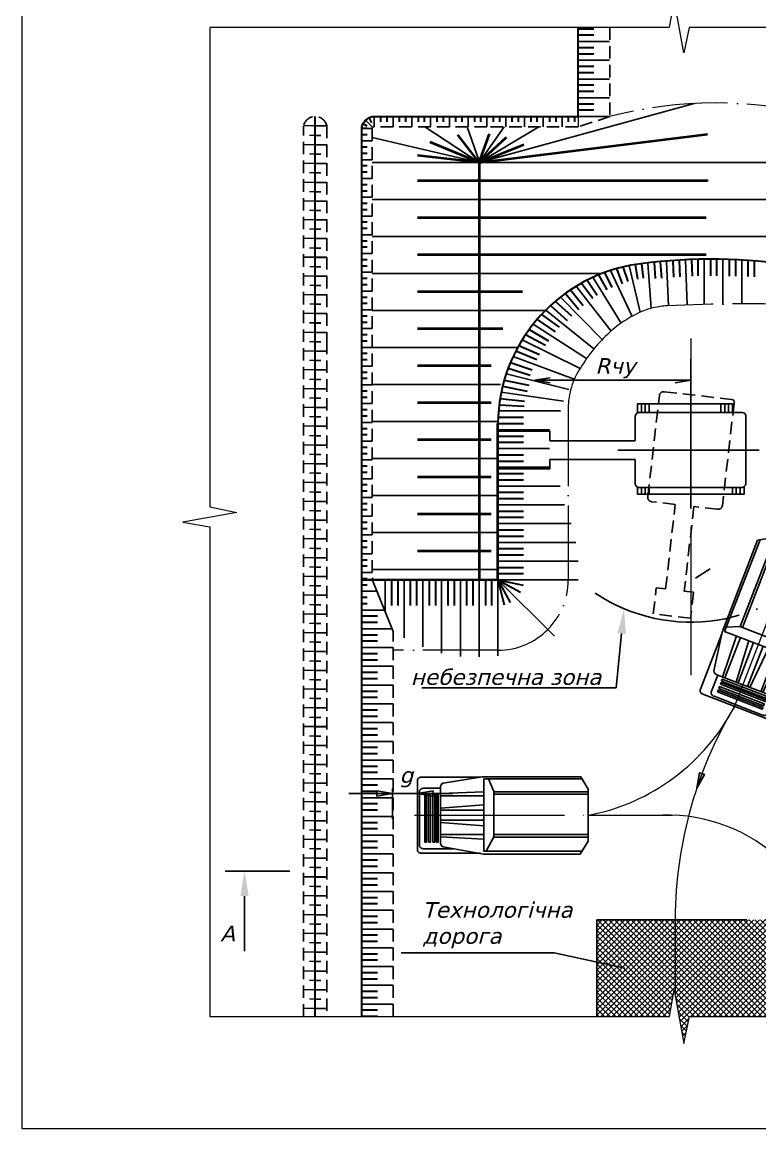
# Model space of a CAD drawing. Header units: millimetres. Extents: x -1138 to 1768, y 100 to 1081.
# Drawn here: x -1138.1 to -1020.2, y 100.3 to 277.3 of the extents above; entities that cross this region are included whole.
import ezdxf
from ezdxf import colors
from ezdxf.entities.mleader import LeaderData, LeaderLine
from ezdxf.math import Vec2, Vec3

# ---------------------------------------------------------------- set-up
doc = ezdxf.new("R2010")
doc.units = ezdxf.units.MM
doc.linetypes.add('ACAD_ISO04W100', pattern=[30, 24, -3, 0, -3])
doc.linetypes.add('JIS_02_2.0', pattern=[3, 2, -1])
for name, color, linetype in [('НАДЗЕМКА', 7, 'Continuous'), ('ТРАНСПОРТ', 7, 'Continuous'), ('Уступ', 7, 'Continuous')]:
    doc.layers.add(name, color=color, linetype=linetype)
doc.styles.get("Standard").update_dxf_attribs({"font": 'calibri.ttf'})
doc.styles.add('стиль1', font='verdanai.ttf', dxfattribs={"height": 2.5})

# ---------------------------------------------------------------- blocks, each defined once
blk = doc.blocks.new('A$C41F85E34')
at = {"layer": 'Уступ'}
h = blk.add_hatch(color=256, dxfattribs=at)
h.dxf.hatch_style = 1
h.paths.add_polyline_path([(-1.72, 1.81), (-2.02, 1.53), (0, 0)])
h.paths.add_polyline_path([(-1.42, 2.1), (-1.72, 1.81), (0, 0)])
blk.add_lwpolyline([(0, 0), (-2.02, 1.53), (-1.42, 2.1), (0, 0)], dxfattribs=at)
blk = doc.blocks.new('A$C26E32937')
at = {"layer": 'ТРАНСПОРТ', "color": 7, "linetype": 'JIS_02_2.0'}
blk.add_line((-17.79, -4.5), (-17.79, 1.5), dxfattribs=at)
at = {"layer": 'ТРАНСПОРТ', "color": 7, "linetype": 'JIS_02_2.0', "lineweight": 25}
for points in [[(0, 0), (0, 3.8, -0.414214), (0.69, 4.5), (17.01, 4.5, -0.414214), (17.7, 3.8), (17.7, -7)], [(17.16, -7.5), (0.69, -7.5, -0.414214), (0, -6.81), (0, -3)]]:
    blk.add_lwpolyline(points, format="xyb", dxfattribs=at)
for points in [[(-17.79, 1.5), (-17.79, 1.5), (-13.6, 1.5), (-13.6, 0), (0, 0)], [(0, -3), (-13.6, -3), (-13.6, -4.5), (-17.79, -4.5)], [(17.16, -7.5), (17.36, -7.48), (17.53, -7.44), (17.63, -7.35), (17.68, -7.21), (17.7, -7)]]:
    blk.add_lwpolyline(points, dxfattribs=at)
blk = doc.blocks.new('A$C3F031176')
for p, q in [((-27.28, 5.4), (-27.28, -4.71)), ((-26.66, 6.06), (-17.19, 6.06)), ((-23.17, 5.09), (-16.92, 6.11)), ((-16.92, 6.11), (-1.15, 6.11)), ((-16.66, -5.79), (-16.66, 5.78)), ((-16.66, 5.78), (-0.96, 5.78)), ((-15.95, 5.78), (-15.06, 3.77)), ((-1.15, 6.11), (0, 4.16)), ((-27.28, -5.43), (-27.28, 4.68)), ((-26.96, 3.62), (-26.96, -4.69)), ((-26.34, 4.29), (-23.59, 4.29)), ((-23.59, 4.43), (-23.58, -4.41)), ((-23.59, 3.45), (-16.66, 3.73)), ((-15.06, 3.77), (-15.06, -3.46)), ((-15.06, 3.71), (0, 3.71)), ((0, 4.16), (0, -4.16)), ((-23.59, 3.07), (-16.66, 3.07)), ((-15.06, 3.32), (0, 3.32)), ((-23.58, 1.13), (-16.66, 1.65)), ((-23.58, 0.81), (-16.66, 0.81)), ((-23.58, -0.82), (-16.66, -0.82)), ((-23.58, -1.19), (-16.66, -1.73)), ((-23.58, -3.09), (-16.66, -3.09)), ((-23.58, -3.46), (-16.66, -3.83)), ((-15.06, -3.46), (-16.28, -5.79)), ((-15.06, -3.12), (0, -3.12)), ((-15.06, -3.52), (0, -3.52)), ((-16.75, -6.27), (-23.17, -5.07)), ((0, -4.16), (-1.27, -6.27)), ((-26.66, -6.1), (-17.19, -6.1)), ((-26.34, -5.37), (-21.56, -5.37)), ((-1.27, -6.27), (-16.75, -6.27)), ((-0.97, -5.79), (-16.66, -5.79))]:
    blk.add_line(p, q)
at = {"linetype": 'ACAD_ISO04W100', "lineweight": 0}
blk.add_line((-27.77, -0.02), (0, -0.02), dxfattribs=at)
for points in [[(-26.12, 3.37), (-25.81, 3.37), (-25.81, -4.31), (-26.12, -4.31)], [(-25.51, 3.37), (-25.2, 3.37), (-25.2, -4.31), (-25.51, -4.31)], [(-24.8, 3.37), (-24.5, 3.37), (-24.5, -4.31), (-24.8, -4.31)], [(-24.26, 3.37), (-23.95, 3.37), (-23.95, -4.31), (-24.26, -4.31)]]:
    blk.add_lwpolyline(points, close=True)
for centre, radius, start, end in [((-26.71, 5.48), 0.583, 85.666, 188.0931), ((-26.38, 3.7), 0.583, 85.666, 188.0931), ((-22.96, 4.5), 0.63, 109.9652, 186.476), ((-26.36, -4.77), 0.604, 172.8512, 272.3738), ((-22.96, -4.48), 0.63, 173.524, 250.0348), ((-26.71, -5.51), 0.583, 171.9069, 274.334)]:
    blk.add_arc(centre, radius, start, end)

msp = doc.modelspace()

# ---------------------------------------------------------------- hatches: boundary and pattern name
at = {"lineweight": 5}
h = msp.add_hatch(dxfattribs=at)
h.set_pattern_fill('ANSI37', color=253, scale=0.2)
h.paths.add_polyline_path([(-1010.414, 133.733), (-1033.716, 133.733, 0.0038075), (-1033.709, 132.721), (-1033.709, 124.675), (-1033.709, 121.499), (-1032.329, 113.963), (-1031.451, 118.257), (-1008.617, 118.257), (-1008.617, 120.531), (-1009.058, 120.535), (-1008.617, 123.031), (-1008.617, 124.675, 0.0884)])
h.paths.add_polyline_path([(-1033.709, 132.721, -0.0038075), (-1033.716, 133.733), (-1046.255, 133.733), (-1046.255, 118.257), (-1034.614, 118.257), (-1033.902, 122.551), (-1033.709, 121.499), (-1033.709, 124.675)])
h.paths.add_polyline_path([(-996.07, 133.733), (-1010.414, 133.733, -0.0884), (-1008.617, 124.675), (-1008.617, 123.031), (-1008.224, 120.527), (-1008.617, 120.531), (-1008.617, 118.257), (-996.07, 118.257)])
at = {"layer": 'Уступ'}
h = msp.add_hatch(dxfattribs=at)
h.set_pattern_fill('ANGLE', color=256)
h.set_pattern_definition([(0, (-284.114, 46.3404), (0, 6.985), [5.08, -1.905]), (90, (-284.114, 46.3404), (-6.985, 4e-16), [5.08, -1.905])])
h.paths.add_polyline_path([(-1053.687, 220.007), (-1056.187, 220.007), (-1053.687, 219.59)])
h.paths.add_polyline_path([(-1053.687, 220.423), (-1056.187, 220.007), (-1053.687, 220.007)])
h = msp.add_hatch(dxfattribs=at)
h.set_pattern_fill('ANGLE', color=256)
h.set_pattern_definition([(0, (-277.755, 46.3404), (0, 6.985), [5.08, -1.905]), (90, (-277.755, 46.3404), (-6.985, 4e-16), [5.08, -1.905])])
h.paths.add_polyline_path([(-1033.706, 220.423), (-1033.706, 220.007), (-1031.206, 220.007)])
h.paths.add_polyline_path([(-1031.206, 220.007), (-1033.706, 220.007), (-1033.706, 219.59)])
h = msp.add_hatch(dxfattribs=at)
h.set_pattern_fill('ANGLE', color=256)
h.set_pattern_definition([(0, (-285.8605, 12.695), (0, 6.985), [5.08, -1.905]), (90, (-285.8605, 12.695), (-6.985, 4e-16), [5.08, -1.905])])
h.paths.add_polyline_path([(-1081.394, 154.354), (-1078.895, 153.937), (-1081.394, 153.937)])
h.paths.add_polyline_path([(-1081.394, 153.937), (-1078.895, 153.937), (-1081.394, 153.52)])
h = msp.add_hatch(dxfattribs=at)
h.set_pattern_fill('ANGLE', color=256)
h.set_pattern_definition([(0, (-285.8614, 12.6946), (0, 6.985), [5.08, -1.905]), (90, (-285.8614, 12.6946), (-6.985, 4e-16), [5.08, -1.905])])
h.paths.add_polyline_path([(-1081.393, 154.353), (-1078.894, 153.937), (-1081.393, 153.936)])
h.paths.add_polyline_path([(-1081.393, 153.936), (-1078.894, 153.937), (-1081.393, 153.52)])
h = msp.add_hatch(dxfattribs=at)
h.set_pattern_fill('ANGLE', color=256)
h.set_pattern_definition([(0, (-281.867, 12.6946), (0, 6.985), [5.08, -1.905]), (90, (-281.867, 12.6946), (-6.985, 4e-16), [5.08, -1.905])])
h.paths.add_polyline_path([(-1072.402, 154.353), (-1074.901, 153.937), (-1072.402, 153.936)])
h.paths.add_polyline_path([(-1072.402, 153.936), (-1074.901, 153.937), (-1072.402, 153.52)])
h = msp.add_hatch(dxfattribs=at)
h.set_pattern_fill('ANGLE', color=256)
h.set_pattern_definition([(0, (-281.866, 12.695), (0, 6.985), [5.08, -1.905]), (90, (-281.866, 12.695), (-6.985, 4e-16), [5.08, -1.905])])
h.paths.add_polyline_path([(-1072.401, 154.354), (-1074.9, 153.937), (-1072.401, 153.937)])
h.paths.add_polyline_path([(-1072.401, 153.937), (-1074.9, 153.937), (-1072.401, 153.52)])

# ---------------------------------------------------------------- linework, layer by layer
at = {"color": 6, "lineweight": 20}
msp.add_lwpolyline([(-1138.056, 370.292), (-940.593, 370.292), (-940.593, 100.312), (-1138.056, 100.312)], close=True, dxfattribs=at)
at = {"lineweight": 20}
for points in [[(-1049.227, 262.182), (-1049.227, 260.531)], [(-1081.737, 188.136), (-1082.131, 188.345)], [(-1047.543, 150.465), (-1034.216, 150.47)]]:
    msp.add_lwpolyline(points, dxfattribs=at)
at = {"linetype": 'ACAD_ISO04W100', "lineweight": 20}
msp.add_lwpolyline([(-1031.205, 226.687), (-1031.205, 172.882)], dxfattribs=at)
at = {"lineweight": 25}
for points in [[(-1039.717, 214.793), (-1039.717, 216.254), (-1024.563, 216.254)], [(-1039.101, 214.852), (-1039.101, 216.252)], [(-1038.486, 214.852), (-1038.486, 216.254)], [(-1037.872, 214.852), (-1037.872, 216.255)], [(-1024.563, 214.79), (-1024.563, 216.254), (-1027.063, 216.254)], [(-1026.408, 216.254), (-1026.408, 214.852)], [(-1025.793, 216.254), (-1025.793, 214.852)], [(-1025.178, 216.254), (-1025.178, 214.852)], [(-1025.217, 201.776), (-1039.717, 201.776), (-1039.717, 202.912)], [(-1039.102, 201.775), (-1039.102, 202.852)], [(-1038.487, 201.775), (-1038.487, 202.852)], [(-1037.872, 201.776), (-1037.872, 202.852)], [(-1025.217, 201.776), (-1022.717, 201.776), (-1022.717, 202.984)], [(-1024.562, 201.776), (-1024.562, 202.852)], [(-1023.947, 201.776), (-1023.947, 202.852)], [(-1023.332, 201.776), (-1023.332, 202.852)]]:
    msp.add_lwpolyline(points, dxfattribs=at)
msp.add_lwpolyline([(-1040.13, 207.349), (-1040.13, 203.546, 0.4142136), (-1039.436, 202.852), (-1023.124, 202.852, 0.4142136), (-1022.43, 203.546), (-1022.43, 214.348, 0.3984469), (-1022.974, 214.852), (-1039.436, 214.852, 0.4142136), (-1040.13, 214.158), (-1040.13, 210.349), (-1053.728, 210.349), (-1053.728, 211.849), (-1057.921, 211.849), (-1062.047, 211.849), (-1062.047, 205.865), (-1058.726, 205.865), (-1053.727, 205.849), (-1053.727, 207.349), (-1040.13, 207.349)], format="xyb", dxfattribs=at)
at = {"lineweight": 20}
msp.add_lwpolyline([(-1024.23, 167.866, 0.1395729), (-1033.709, 132.721), (-1033.709, 124.675), (-1033.709, 121.499)], format="xyb", dxfattribs=at)
for centre, radius, start, end in [((-1053.824, 183.198), 33.33, 280.86288, 332.61177), ((-1034.932, 124.159), 26.32, 1.12228, 91.59958)]:
    msp.add_arc(centre, radius, start, end, dxfattribs=at)
at = {"layer": 'НАДЗЕМКА'}
for p, q in [((-997.769, 254.844), (-1082.131, 254.844)), ((-1065.047, 254.844), (-1043.972, 254.844)), ((-992.103, 248.929), (-1082.131, 248.929)), ((-989.851, 243.011), (-1082.131, 243.011)), ((-1045.393, 237.093), (-1082.131, 237.093)), ((-1054.454, 231.174), (-1082.131, 231.174)), ((-1058.87, 225.256), (-1082.131, 225.256)), ((-1061.608, 219.337), (-1082.131, 219.337)), ((-1062.041, 213.419), (-1082.131, 213.419)), ((-1062.047, 207.501), (-1082.131, 207.501)), ((-1062.047, 201.582), (-1082.131, 201.582)), ((-1062.047, 195.664), (-1082.131, 195.664)), ((-1062.047, 189.745), (-1082.131, 189.745))]:
    msp.add_line(p, q, dxfattribs=at)
for points in [[(-1065.047, 254.844), (-1030.698, 264.265)], [(-1065.047, 254.844), (-1073.71, 260.531)], [(-1065.047, 255.051), (-1066.956, 260.531)], [(-1065.047, 254.844), (-1055.479, 260.531)], [(-1065.047, 254.844), (-1061.049, 260.531)], [(-1065.047, 254.844), (-1082.131, 258.82)]]:
    msp.add_lwpolyline(points, dxfattribs=at)
at = {"layer": 'НАДЗЕМКА', "lineweight": 40}
for points in [[(-1065.047, 254.844), (-1068.438, 259.275)], [(-1065.047, 254.844), (-1063.407, 259.409)], [(-1065.047, 254.844), (-1028.531, 259.337)], [(-1065.047, 254.844), (-1060.684, 258.861)], [(-1065.047, 254.844), (-1072.882, 258.081)], [(-1065.047, 254.844), (-1057.923, 257.687)], [(-1065.047, 254.844), (-1074.889, 255.963)], [(-1065.047, 254.844), (-1065.047, 188.1)], [(-1028.531, 251.887), (-1028.531, 251.887), (-1028.531, 251.887), (-1074.889, 251.887)], [(-1028.738, 245.968), (-1074.889, 245.968)], [(-1028.738, 240.05), (-1074.889, 240.05)], [(-1058.131, 234.131), (-1074.889, 234.131)], [(-1061.24, 228.213), (-1074.889, 228.213)], [(-1063.106, 222.295), (-1074.889, 222.295)], [(-1063.106, 216.376), (-1074.889, 216.376)], [(-1063.106, 210.458), (-1074.889, 210.458)], [(-1063.106, 204.539), (-1074.889, 204.539)], [(-1063.106, 198.621), (-1074.889, 198.621)], [(-1063.106, 192.703), (-1074.889, 192.703)]]:
    msp.add_lwpolyline(points, dxfattribs=at)
at = {"layer": 'НАДЗЕМКА', "linetype": 'ACAD_ISO04W100'}
msp.add_arc((-1031.205, 208.857), 27.522, 236.26592, 46.58452, dxfattribs=at)
at = {"layer": 'ТРАНСПОРТ', "lineweight": 30}
for p, q in [((-1046.734, 276.171), (-1049.235, 276.171)), ((-1046.734, 275.171), (-1049.235, 275.171)), ((-1046.734, 273.171), (-1049.235, 273.171)), ((-1046.734, 272.171), (-1049.235, 272.171)), ((-1046.734, 270.171), (-1049.235, 270.171)), ((-1046.734, 269.171), (-1049.235, 269.171)), ((-1046.734, 267.171), (-1049.235, 267.171)), ((-1046.734, 266.171), (-1049.235, 266.171)), ((-1046.734, 264.171), (-1049.235, 264.171)), ((-1082.177, 261.162), (-1082.585, 262.006)), ((-1080.798, 262.171), (-1080.798, 261.351)), ((-1079.798, 262.171), (-1079.798, 261.351)), ((-1077.798, 262.171), (-1077.798, 261.351)), ((-1076.798, 262.171), (-1076.798, 261.351)), ((-1074.798, 262.171), (-1074.798, 261.351)), ((-1073.798, 262.171), (-1073.798, 261.351)), ((-1071.798, 262.171), (-1071.798, 261.351)), ((-1070.798, 262.171), (-1070.798, 261.351)), ((-1068.798, 262.171), (-1068.798, 261.351)), ((-1067.798, 262.171), (-1067.798, 261.351)), ((-1065.798, 262.171), (-1065.798, 261.351)), ((-1064.798, 262.171), (-1064.798, 261.351)), ((-1062.798, 262.171), (-1062.798, 261.351)), ((-1061.798, 262.171), (-1061.798, 261.351)), ((-1059.798, 262.171), (-1059.798, 261.351)), ((-1059.798, 262.171), (-1059.798, 261.351)), ((-1058.798, 262.171), (-1058.798, 261.351)), ((-1058.798, 262.171), (-1058.798, 261.351)), ((-1056.798, 262.171), (-1056.798, 261.351)), ((-1056.798, 262.171), (-1056.798, 261.351)), ((-1055.798, 262.171), (-1055.798, 261.351)), ((-1055.798, 262.171), (-1055.798, 261.351)), ((-1053.798, 262.171), (-1053.798, 261.351)), ((-1053.798, 262.171), (-1053.798, 261.351)), ((-1052.798, 262.171), (-1052.798, 261.351)), ((-1052.798, 262.171), (-1052.798, 261.351)), ((-1050.798, 262.171), (-1050.798, 261.351)), ((-1049.798, 262.171), (-1049.798, 261.351)), ((-1046.734, 263.171), (-1049.235, 263.171)), ((-1082.908, 260.655), (-1083.584, 261.029))]:
    msp.add_line(p, q, dxfattribs=at)
at = {"layer": 'ТРАНСПОРТ'}
for p, q in [((-1044.233, 274.171), (-1049.235, 274.171)), ((-1044.233, 271.171), (-1049.235, 271.171)), ((-1044.233, 268.171), (-1049.235, 268.171)), ((-1044.233, 265.171), (-1049.235, 265.171)), ((-1082.133, 262.171), (-1063.798, 262.171)), ((-1081.798, 262.171), (-1081.798, 260.531)), ((-1078.798, 262.171), (-1078.798, 260.531)), ((-1075.798, 262.171), (-1075.798, 260.531)), ((-1072.798, 262.171), (-1072.798, 260.531)), ((-1069.798, 262.171), (-1069.798, 260.531)), ((-1066.798, 262.171), (-1066.798, 260.531)), ((-1063.798, 262.171), (-1063.798, 260.531)), ((-1060.798, 262.171), (-1060.798, 260.531)), ((-1057.798, 262.171), (-1057.798, 260.531)), ((-1054.798, 262.171), (-1054.798, 260.531)), ((-1051.798, 262.171), (-1051.798, 260.531)), ((-1044.233, 262.171), (-1049.235, 262.171)), ((-1082.131, 260.268), (-1083.771, 260.268)), ((-1083.181, 261.579), (-1082.046, 260.445)), ((-1105.616, 141.524), (-1095.275, 141.524))]:
    msp.add_line(p, q, dxfattribs=at)
at = {"layer": 'ТРАНСПОРТ', "linetype": 'ACAD_ISO04W100'}
for p, q in [((-1031.205, 199.503), (-1031.205, 226.687)), ((-1042.873, 208.857), (-1020.282, 208.857))]:
    msp.add_line(p, q, dxfattribs=at)
at = {"layer": 'ТРАНСПОРТ', "lineweight": 30}
msp.add_lwpolyline([(-1049.227, 262.171), (-1049.235, 276.436)], dxfattribs=at)
at = {"layer": 'ТРАНСПОРТ', "linetype": 'JIS_02_2.0'}
msp.add_lwpolyline([(-1044.137, 276.436), (-1044.137, 262.171), (-1049.227, 260.531)], dxfattribs=at)
at = {"layer": 'ТРАНСПОРТ', "linetype": 'ACAD_ISO04W100', "lineweight": 20, "ltscale": 0.5}
for points in [[(-1044.233, 262.171, -0.1286579), (-1010.449, 262.183, -0.1279168), (-992.512, 249.653, -0.1270167), (-989.235, 238.246), (-989.235, 227.704)], [(-992.924, 227.696, 0.3514269), (-994.23, 229.838, 0.0174283), (-999.26, 230.757, 0.0326841), (-1012.561, 232.066, 0.0196075), (-1034.959, 231.921, 0.0969176), (-1039.401, 230.839, 0.0824017), (-1044.551, 227.342, 0.0707266), (-1049.039, 221.661, 0.1527163), (-1050.792, 215.079), (-1050.792, 188.094, -0.414176), (-1062.047, 176.838), (-1078.769, 176.838)]]:
    msp.add_lwpolyline(points, format="xyb", dxfattribs=at)
at = {"layer": 'ТРАНСПОРТ', "lineweight": 30}
msp.add_lwpolyline([(-1083.771, 118.257), (-1083.771, 171.714), (-1083.771, 260.531, -0.2791632), (-1082.133, 262.171), (-1063.798, 262.171), (-1049.227, 262.171)], format="xyb", dxfattribs=at)
at = {"layer": 'ТРАНСПОРТ', "linetype": 'JIS_02_2.0'}
msp.add_lwpolyline([(-1049.227, 260.531), (-1063.798, 260.531), (-1081.869, 260.531, 0.3525568), (-1082.131, 260.268), (-1082.131, 188.137)], format="xyb", dxfattribs=at)
at = {"layer": 'ТРАНСПОРТ'}
for points in [[(-1030.466, 188.387), (-1028.144, 189.869)], [(-1077.492, 128.432), (-1053.052, 128.432), (-1041.777, 125.989)]]:
    msp.add_lwpolyline(points, dxfattribs=at)
at = {"layer": 'ТРАНСПОРТ', "linetype": 'ACAD_ISO04W100'}
msp.add_lwpolyline([(-1046.255, 118.257), (-1046.255, 133.733), (-996.07, 133.733), (-996.07, 118.257)], dxfattribs=at)
at = {"layer": 'Уступ', "lineweight": 30}
for p, q in [((-1082.951, 260.268), (-1083.771, 260.268)), ((-1082.951, 259.268), (-1083.771, 259.268)), ((-1082.951, 257.268), (-1083.771, 257.268)), ((-1082.951, 256.268), (-1083.771, 256.268)), ((-1082.951, 254.268), (-1083.771, 254.268)), ((-1082.951, 253.268), (-1083.771, 253.268)), ((-1082.951, 251.268), (-1083.771, 251.268)), ((-1082.951, 250.268), (-1083.771, 250.268)), ((-1082.951, 248.268), (-1083.771, 248.268)), ((-1082.951, 247.268), (-1083.771, 247.268)), ((-1082.951, 245.268), (-1083.771, 245.268)), ((-1082.951, 244.268), (-1083.771, 244.268)), ((-1082.951, 242.268), (-1083.771, 242.268)), ((-1082.951, 241.268), (-1083.771, 241.268)), ((-1082.951, 239.268), (-1083.771, 239.268)), ((-1082.951, 238.268), (-1083.771, 238.268)), ((-1082.951, 236.268), (-1083.771, 236.268)), ((-1082.951, 235.268), (-1083.771, 235.268)), ((-1082.951, 233.268), (-1083.771, 233.268)), ((-1082.951, 232.268), (-1083.771, 232.268)), ((-1082.951, 230.268), (-1083.771, 230.268)), ((-1082.951, 229.268), (-1083.771, 229.268)), ((-1082.951, 227.268), (-1083.771, 227.268)), ((-1082.951, 226.268), (-1083.771, 226.268)), ((-1082.951, 224.268), (-1083.771, 224.268)), ((-1082.951, 223.268), (-1083.771, 223.268)), ((-1082.951, 221.268), (-1083.771, 221.268)), ((-1082.951, 220.268), (-1083.771, 220.268)), ((-1082.951, 218.268), (-1083.771, 218.268)), ((-1082.951, 217.268), (-1083.771, 217.268)), ((-1082.951, 215.268), (-1083.771, 215.268)), ((-1082.951, 214.268), (-1083.771, 214.268)), ((-1082.951, 212.268), (-1083.771, 212.268)), ((-1082.951, 211.268), (-1083.771, 211.268)), ((-1082.951, 209.268), (-1083.771, 209.268)), ((-1082.951, 208.268), (-1083.771, 208.268)), ((-1082.951, 206.268), (-1083.771, 206.268)), ((-1082.951, 205.268), (-1083.771, 205.268)), ((-1082.951, 203.268), (-1083.771, 203.268)), ((-1082.951, 202.268), (-1083.771, 202.268)), ((-1082.951, 200.268), (-1083.771, 200.268)), ((-1082.951, 199.268), (-1083.771, 199.268)), ((-1082.951, 197.268), (-1083.771, 197.268)), ((-1082.951, 196.268), (-1083.771, 196.268)), ((-1082.951, 194.268), (-1083.771, 194.268)), ((-1082.951, 193.268), (-1083.771, 193.268)), ((-1082.951, 191.268), (-1083.771, 191.268)), ((-1082.951, 190.268), (-1083.771, 190.268)), ((-1082.951, 188.268), (-1083.771, 188.268)), ((-1079.031, 188.098), (-1079.031, 183.981)), ((-1078.031, 188.096), (-1078.031, 183.981)), ((-1076.034, 188.098), (-1076.034, 183.981)), ((-1075.034, 188.096), (-1075.034, 183.981)), ((-1073.036, 188.098), (-1073.036, 183.981)), ((-1072.036, 188.096), (-1072.036, 183.981)), ((-1070.039, 188.098), (-1070.039, 183.981)), ((-1069.039, 188.096), (-1069.039, 183.981)), ((-1067.041, 188.098), (-1067.041, 183.981)), ((-1066.041, 188.096), (-1066.041, 183.981)), ((-1064.044, 188.098), (-1064.044, 183.981)), ((-1063.044, 188.096), (-1063.044, 183.981)), ((-1062.048, 188.094), (-1058.02, 187.253)), ((-1062.047, 188.095), (-1058.437, 186.121)), ((-1062.047, 188.094), (-1060.091, 184.474)), ((-1062.047, 188.093), (-1061.065, 184.097)), ((-1082.951, 187.268), (-1083.771, 187.268)), ((-1082.951, 185.268), (-1083.771, 185.268)), ((-1082.951, 184.268), (-1083.771, 184.268)), ((-1081.27, 182.268), (-1083.771, 182.268)), ((-1081.27, 181.268), (-1083.771, 181.268)), ((-1081.27, 179.268), (-1083.771, 179.268)), ((-1081.27, 178.268), (-1083.771, 178.268)), ((-1081.27, 176.268), (-1083.771, 176.268)), ((-1081.27, 175.268), (-1083.771, 175.268)), ((-1081.27, 173.268), (-1083.771, 173.268)), ((-1081.27, 172.268), (-1083.771, 172.268)), ((-1081.27, 170.268), (-1083.771, 170.268)), ((-1081.27, 169.268), (-1083.771, 169.268)), ((-1081.27, 167.268), (-1083.771, 167.268)), ((-1081.27, 166.268), (-1083.771, 166.268)), ((-1081.27, 164.268), (-1083.771, 164.268)), ((-1081.27, 163.268), (-1083.771, 163.268)), ((-1081.27, 161.268), (-1083.771, 161.268)), ((-1081.27, 160.268), (-1083.771, 160.268)), ((-1081.27, 158.268), (-1083.771, 158.268)), ((-1081.27, 157.268), (-1083.771, 157.268)), ((-1081.27, 155.268), (-1083.771, 155.268)), ((-1081.27, 154.268), (-1083.771, 154.268)), ((-1081.27, 152.268), (-1083.771, 152.268)), ((-1081.27, 151.268), (-1083.771, 151.268)), ((-1081.27, 149.268), (-1083.771, 149.268)), ((-1081.27, 148.268), (-1083.771, 148.268)), ((-1081.27, 146.268), (-1083.771, 146.268)), ((-1081.27, 145.268), (-1083.771, 145.268)), ((-1081.27, 143.268), (-1083.771, 143.268)), ((-1081.27, 142.268), (-1083.771, 142.268)), ((-1081.27, 140.268), (-1083.771, 140.268)), ((-1081.27, 139.268), (-1083.771, 139.268)), ((-1081.27, 137.268), (-1083.771, 137.268)), ((-1081.27, 136.268), (-1083.771, 136.268)), ((-1081.27, 134.268), (-1083.771, 134.268)), ((-1081.27, 133.268), (-1083.771, 133.268)), ((-1081.27, 131.268), (-1083.771, 131.268)), ((-1081.27, 130.268), (-1083.771, 130.268)), ((-1081.27, 128.268), (-1083.771, 128.268)), ((-1081.27, 127.268), (-1083.771, 127.268)), ((-1081.27, 125.268), (-1083.771, 125.268)), ((-1081.27, 124.268), (-1083.771, 124.268)), ((-1081.27, 122.268), (-1083.771, 122.268)), ((-1081.27, 121.268), (-1083.771, 121.268)), ((-1081.27, 119.268), (-1083.771, 119.268)), ((-1081.27, 118.268), (-1083.771, 118.268))]:
    msp.add_line(p, q, dxfattribs=at)
at = {"layer": 'Уступ'}
for p, q in [((-1082.131, 258.268), (-1083.771, 258.268)), ((-1082.131, 255.268), (-1083.771, 255.268)), ((-1082.131, 252.268), (-1083.771, 252.268)), ((-1082.131, 249.268), (-1083.771, 249.268)), ((-1082.131, 246.268), (-1083.771, 246.268)), ((-1082.131, 243.268), (-1083.771, 243.268)), ((-1082.131, 240.268), (-1083.771, 240.268)), ((-1082.131, 237.268), (-1083.771, 237.268)), ((-1082.131, 234.268), (-1083.771, 234.268)), ((-1082.131, 231.268), (-1083.771, 231.268)), ((-1082.131, 228.268), (-1083.771, 228.268)), ((-1082.131, 225.268), (-1083.771, 225.268)), ((-1082.131, 222.268), (-1083.771, 222.268)), ((-1053.687, 220.423), (-1056.187, 220.007)), ((-1056.187, 220.007), (-1031.206, 220.007)), ((-1056.187, 220.007), (-1053.687, 219.59)), ((-1033.706, 219.59), (-1031.206, 220.007)), ((-1082.131, 219.268), (-1083.771, 219.268)), ((-1082.131, 216.268), (-1083.771, 216.268)), ((-1082.131, 213.268), (-1083.771, 213.268)), ((-1082.131, 210.268), (-1083.771, 210.268)), ((-1082.131, 207.268), (-1083.771, 207.268)), ((-1082.131, 204.268), (-1083.771, 204.268)), ((-1082.131, 201.268), (-1083.771, 201.268)), ((-1082.131, 198.268), (-1083.771, 198.268)), ((-1082.131, 195.268), (-1083.771, 195.268)), ((-1082.131, 192.268), (-1083.771, 192.268)), ((-1082.131, 189.268), (-1083.771, 189.268)), ((-1078.769, 179.864), (-1082.131, 188.137)), ((-1080.031, 188.1), (-1080.031, 183.16)), ((-1077.034, 188.1), (-1077.034, 179.893)), ((-1077.034, 188.1), (-1077.034, 178.84)), ((-1074.036, 188.1), (-1074.036, 177.403)), ((-1074.036, 188.1), (-1074.036, 177.403)), ((-1071.039, 188.1), (-1071.039, 179.893)), ((-1071.039, 188.1), (-1071.039, 176.369)), ((-1068.041, 188.1), (-1068.041, 179.893)), ((-1068.041, 188.1), (-1068.041, 175.849)), ((-1065.044, 188.1), (-1065.044, 179.893)), ((-1065.044, 188.1), (-1065.044, 175.806)), ((-1062.047, 188.1), (-1062.047, 175.954)), ((-1081.372, 186.268), (-1083.771, 186.268)), ((-1080.153, 183.268), (-1083.771, 183.268)), ((-1078.933, 180.268), (-1083.771, 180.268)), ((-1078.769, 177.268), (-1083.771, 177.268)), ((-1078.769, 174.268), (-1083.771, 174.268)), ((-1078.769, 171.268), (-1083.771, 171.268)), ((-1078.769, 168.268), (-1083.771, 168.268)), ((-1078.769, 165.268), (-1083.771, 165.268)), ((-1078.769, 162.268), (-1083.771, 162.268)), ((-1078.769, 159.268), (-1083.771, 159.268)), ((-1078.769, 156.268), (-1083.771, 156.268)), ((-1078.895, 149.868), (-1078.895, 154.71)), ((-1078.895, 153.937), (-1085.884, 153.937)), ((-1078.769, 153.268), (-1083.771, 153.268)), ((-1069.282, 153.937), (-1078.895, 153.937)), ((-1078.769, 150.268), (-1083.771, 150.268)), ((-1078.769, 147.268), (-1083.771, 147.268)), ((-1078.769, 144.268), (-1083.771, 144.268)), ((-1078.769, 141.268), (-1083.771, 141.268)), ((-1078.769, 138.268), (-1083.771, 138.268)), ((-1078.769, 135.268), (-1083.771, 135.268)), ((-1078.769, 132.268), (-1083.771, 132.268)), ((-1078.769, 129.268), (-1083.771, 129.268)), ((-1078.769, 126.268), (-1083.771, 126.268)), ((-1078.769, 123.268), (-1083.771, 123.268)), ((-1078.769, 120.268), (-1083.771, 120.268))]:
    msp.add_line(p, q, dxfattribs=at)
at = {"layer": 'Уступ', "lineweight": 9}
for points in [[(-958.159, 270.108), (-958.159, 276.436), (-1031.5, 276.436), (-1032.329, 272.38), (-1033.902, 280.968), (-1034.653, 276.436), (-1108.072, 276.436)], [(-1108.072, 276.436), (-1108.072, 199.75), (-1103.778, 198.872), (-1112.366, 197.299), (-1108.072, 196.587), (-1108.072, 118.257)], [(-1108.072, 119.944), (-1108.072, 118.257), (-1034.614, 118.257), (-1033.902, 122.551), (-1032.329, 113.963), (-1031.451, 118.257), (-958.159, 118.257)]]:
    msp.add_lwpolyline(points, dxfattribs=at)
at = {"layer": 'Уступ', "linetype": 'JIS_02_2.0'}
msp.add_lwpolyline([(-1093.081, 118.257), (-1093.081, 163.145), (-1093.08, 184.164), (-1093.081, 226.144), (-1093.081, 260.698, -0.8113668), (-1089.392, 260.703), (-1089.392, 226.172), (-1089.391, 193.162), (-1089.391, 118.257)], format="xyb", dxfattribs=at)
at = {"layer": 'Уступ', "lineweight": 30}
for points in [[(-1091.234, 118.257), (-1091.234, 262.17)], [(-1034.1, 239.056), (-1033.989, 236.493)], [(-1033.101, 239.099), (-1032.99, 236.537)], [(-1031.092, 239.228), (-1030.986, 236.643)], [(-1030.093, 239.268), (-1030.093, 236.684)], [(-1028.092, 239.259), (-1028.092, 236.692)], [(-1027.092, 239.259), (-1027.092, 236.692)], [(-1025.092, 239.201), (-1025.092, 236.663)], [(-1024.092, 239.158), (-1024.092, 236.642)], [(-1022.092, 239.039), (-1022.092, 236.582)], [(-1021.092, 238.963), (-1021.092, 236.544)], [(-1044.998, 237.242), (-1043.843, 234.85)], [(-1043.085, 237.865), (-1042.191, 235.415)], [(-1042.08, 238.128), (-1041.258, 235.774)], [(-1040.096, 238.499), (-1039.72, 236.178)], [(-1039.09, 238.625), (-1038.814, 236.328)], [(-1037.092, 238.814), (-1036.901, 236.276)], [(-1036.095, 238.889), (-1035.904, 236.351)], [(-1048.705, 235.534), (-1046.884, 233.121)], [(-1047.791, 236.022), (-1046.178, 233.619)], [(-1045.944, 236.872), (-1044.645, 234.444)], [(-1051.254, 233.907), (-1049.086, 231.339)], [(-1050.42, 234.486), (-1048.397, 231.96)], [(-1053.649, 231.948), (-1050.968, 229.538)], [(-1052.873, 232.636), (-1050.293, 230.308)], [(-1055.098, 230.504), (-1052.266, 228.498)], [(-1055.772, 229.748), (-1052.894, 227.736)], [(-1057.609, 227.333), (-1054.432, 225.619)], [(-1057.054, 228.126), (-1053.953, 226.326)], [(-1058.69, 225.581), (-1055.369, 224.125)], [(-1059.151, 224.725), (-1055.817, 223.307)], [(-1060.38, 221.958), (-1056.907, 220.81)], [(-1060.02, 222.863), (-1056.549, 221.683)], [(-1061.024, 220.018), (-1057.106, 219.209)], [(-1061.28, 219.064), (-1057.39, 218.269)], [(-1061.84, 216.068), (-1057.849, 215.851)], [(-1061.689, 217.094), (-1057.806, 216.686)], [(-1062.047, 213.094), (-1057.931, 213.094)], [(-1062.015, 214.094), (-1057.931, 214.094)], [(-1062.047, 211.094), (-1057.931, 211.094)], [(-1062.047, 210.094), (-1057.931, 210.094)], [(-1062.047, 208.094), (-1057.931, 208.094)], [(-1062.047, 207.094), (-1057.931, 207.094)], [(-1062.047, 205.094), (-1057.931, 205.094)], [(-1062.047, 204.094), (-1057.931, 204.094)], [(-1062.047, 202.094), (-1057.931, 202.094)], [(-1062.047, 201.094), (-1057.931, 201.094)], [(-1062.047, 199.094), (-1057.931, 199.094)], [(-1062.047, 198.094), (-1057.931, 198.094)], [(-1062.047, 196.094), (-1057.931, 196.094)], [(-1062.047, 195.094), (-1057.931, 195.094)], [(-1062.047, 193.094), (-1057.931, 193.094)], [(-1062.047, 192.094), (-1057.931, 192.094)], [(-1062.047, 190.094), (-1057.931, 190.094)], [(-1062.047, 189.094), (-1057.931, 189.094)]]:
    msp.add_lwpolyline(points, dxfattribs=at)
at = {"layer": 'Уступ', "lineweight": 20}
for points in [[(-1091.232, 260.664), (-1089.392, 260.664), (-1093.072, 260.664)], [(-1091.233, 259.165), (-1090.333, 259.165), (-1092.133, 259.165)], [(-1091.233, 257.665), (-1089.393, 257.665), (-1093.073, 257.665)], [(-1091.233, 257.649), (-1089.393, 257.649), (-1093.073, 257.649)], [(-1091.232, 256.149), (-1090.332, 256.149), (-1092.132, 256.149)], [(-1091.233, 254.649), (-1089.393, 254.649), (-1093.073, 254.649)], [(-1091.232, 253.149), (-1090.332, 253.149), (-1092.132, 253.149)], [(-1091.232, 251.648), (-1089.392, 251.648), (-1093.072, 251.648)], [(-1091.233, 250.149), (-1090.333, 250.149), (-1092.133, 250.149)], [(-1091.233, 248.65), (-1089.393, 248.65), (-1093.073, 248.65)], [(-1091.233, 248.649), (-1089.393, 248.649), (-1093.073, 248.649)], [(-1091.232, 247.15), (-1090.332, 247.15), (-1092.132, 247.15)], [(-1091.233, 245.65), (-1089.393, 245.65), (-1093.073, 245.65)], [(-1091.232, 242.649), (-1089.392, 242.649), (-1093.072, 242.649)], [(-1091.232, 244.15), (-1090.332, 244.15), (-1092.132, 244.15)], [(-1091.233, 241.15), (-1090.333, 241.15), (-1092.133, 241.15)], [(-1091.233, 239.65), (-1089.393, 239.65), (-1093.073, 239.65)], [(-1091.214, 239.671), (-1089.374, 239.671), (-1093.054, 239.671)], [(-1091.213, 238.171), (-1090.313, 238.171), (-1092.113, 238.171)], [(-1091.214, 236.671), (-1089.374, 236.671), (-1093.054, 236.671)], [(-1091.213, 233.67), (-1089.373, 233.67), (-1093.053, 233.67)], [(-1091.213, 235.17), (-1090.313, 235.17), (-1092.113, 235.17)], [(-1091.214, 232.171), (-1090.314, 232.171), (-1092.114, 232.171)], [(-1091.232, 230.673), (-1089.392, 230.673), (-1093.072, 230.673)], [(-1091.214, 230.671), (-1089.374, 230.671), (-1093.054, 230.671)], [(-1091.233, 229.155), (-1090.333, 229.155), (-1092.133, 229.155)], [(-1091.231, 229.173), (-1090.331, 229.173), (-1092.131, 229.173)], [(-1091.234, 227.655), (-1089.394, 227.655), (-1093.074, 227.655)], [(-1091.233, 226.154), (-1090.333, 226.154), (-1092.133, 226.154)], [(-1091.233, 224.654), (-1089.393, 224.654), (-1093.073, 224.654)], [(-1091.234, 223.155), (-1090.334, 223.155), (-1092.134, 223.155)], [(-1091.234, 221.655), (-1089.394, 221.655), (-1093.074, 221.655)], [(-1091.233, 221.656), (-1089.393, 221.656), (-1093.073, 221.656)], [(-1091.233, 220.156), (-1090.333, 220.156), (-1092.133, 220.156)], [(-1091.233, 218.656), (-1089.393, 218.656), (-1093.073, 218.656)], [(-1091.232, 217.155), (-1090.332, 217.155), (-1092.132, 217.155)], [(-1091.233, 215.654), (-1089.393, 215.654), (-1093.073, 215.654)], [(-1091.233, 214.155), (-1090.333, 214.155), (-1092.133, 214.155)], [(-1091.233, 212.656), (-1089.393, 212.656), (-1093.073, 212.656)], [(-1091.215, 212.676), (-1089.375, 212.676), (-1093.055, 212.676)], [(-1091.232, 211.14), (-1090.332, 211.14), (-1092.132, 211.14)], [(-1091.233, 209.64), (-1089.393, 209.64), (-1093.073, 209.64)], [(-1091.232, 208.139), (-1090.332, 208.139), (-1092.132, 208.139)], [(-1091.232, 206.639), (-1089.392, 206.639), (-1093.072, 206.639)], [(-1091.233, 203.64), (-1089.393, 203.64), (-1093.073, 203.64)], [(-1091.233, 203.64), (-1089.393, 203.64), (-1093.073, 203.64)], [(-1091.233, 205.14), (-1090.333, 205.14), (-1092.133, 205.14)], [(-1091.232, 202.14), (-1090.332, 202.14), (-1092.132, 202.14)], [(-1091.233, 200.64), (-1089.393, 200.64), (-1093.073, 200.64)], [(-1091.232, 199.14), (-1090.332, 199.14), (-1092.132, 199.14)], [(-1091.232, 197.639), (-1089.392, 197.639), (-1093.072, 197.639)], [(-1091.214, 194.661), (-1089.374, 194.661), (-1093.054, 194.661)], [(-1091.233, 196.14), (-1090.333, 196.14), (-1092.133, 196.14)], [(-1091.233, 194.64), (-1089.393, 194.64), (-1093.073, 194.64)], [(-1091.231, 193.124), (-1090.331, 193.124), (-1092.131, 193.124)], [(-1091.232, 191.624), (-1089.392, 191.624), (-1093.072, 191.624)], [(-1091.231, 190.124), (-1090.331, 190.124), (-1092.131, 190.124)], [(-1091.232, 188.623), (-1089.392, 188.623), (-1093.072, 188.623)], [(-1091.232, 187.124), (-1090.332, 187.124), (-1092.132, 187.124)], [(-1091.232, 185.625), (-1089.392, 185.625), (-1093.072, 185.625)], [(-1091.232, 185.624), (-1089.392, 185.624), (-1093.072, 185.624)], [(-1091.231, 184.125), (-1090.331, 184.125), (-1092.131, 184.125)], [(-1091.232, 182.625), (-1089.392, 182.625), (-1093.072, 182.625)], [(-1091.231, 181.125), (-1090.331, 181.125), (-1092.131, 181.125)], [(-1091.231, 179.624), (-1089.391, 179.624), (-1093.071, 179.624)], [(-1091.232, 178.125), (-1090.332, 178.125), (-1092.132, 178.125)], [(-1091.232, 176.625), (-1089.392, 176.625), (-1093.072, 176.625)], [(-1091.213, 176.646), (-1089.373, 176.646), (-1093.053, 176.646)], [(-1091.232, 173.609), (-1089.392, 173.609), (-1093.072, 173.609)], [(-1091.232, 173.609), (-1089.392, 173.609), (-1093.072, 173.609)], [(-1091.231, 175.109), (-1090.331, 175.109), (-1092.131, 175.109)], [(-1091.231, 172.109), (-1090.331, 172.109), (-1092.131, 172.109)], [(-1091.231, 170.608), (-1089.391, 170.608), (-1093.071, 170.608)], [(-1091.232, 169.109), (-1090.332, 169.109), (-1092.132, 169.109)], [(-1091.231, 167.608), (-1089.391, 167.608), (-1093.071, 167.608)], [(-1091.232, 164.609), (-1089.392, 164.609), (-1093.072, 164.609)], [(-1091.213, 164.63), (-1089.373, 164.63), (-1093.053, 164.63)], [(-1091.232, 166.109), (-1090.332, 166.109), (-1092.132, 166.109)], [(-1091.231, 163.094), (-1090.331, 163.094), (-1092.131, 163.094)], [(-1091.232, 161.594), (-1089.392, 161.594), (-1093.072, 161.594)], [(-1091.232, 161.594), (-1089.392, 161.594), (-1093.072, 161.594)], [(-1091.231, 160.093), (-1090.331, 160.093), (-1092.131, 160.093)], [(-1091.231, 158.592), (-1089.391, 158.592), (-1093.071, 158.592)], [(-1091.232, 157.093), (-1090.332, 157.093), (-1092.132, 157.093)], [(-1091.234, 155.593), (-1089.394, 155.593), (-1093.074, 155.593)], [(-1091.235, 154.094), (-1090.335, 154.094), (-1092.135, 154.094)], [(-1091.235, 152.594), (-1089.395, 152.594), (-1093.075, 152.594)], [(-1091.216, 152.615), (-1089.376, 152.615), (-1093.056, 152.615)], [(-1091.234, 151.078), (-1090.334, 151.078), (-1092.134, 151.078)], [(-1091.235, 149.578), (-1089.395, 149.578), (-1093.075, 149.578)], [(-1091.235, 149.578), (-1089.395, 149.578), (-1093.075, 149.578)], [(-1091.234, 148.078), (-1090.334, 148.078), (-1092.134, 148.078)], [(-1091.234, 146.577), (-1089.394, 146.577), (-1093.074, 146.577)], [(-1091.231, 143.577), (-1089.391, 143.577), (-1093.071, 143.577)], [(-1091.234, 145.078), (-1090.334, 145.078), (-1092.134, 145.078)], [(-1091.232, 142.078), (-1090.332, 142.078), (-1092.132, 142.078)], [(-1091.232, 140.578), (-1089.392, 140.578), (-1093.072, 140.578)], [(-1091.213, 140.599), (-1089.373, 140.599), (-1093.053, 140.599)], [(-1091.231, 139.063), (-1090.331, 139.063), (-1092.131, 139.063)], [(-1091.232, 137.563), (-1089.392, 137.563), (-1093.072, 137.563)], [(-1091.232, 137.563), (-1089.392, 137.563), (-1093.072, 137.563)], [(-1091.231, 134.561), (-1089.391, 134.561), (-1093.071, 134.561)], [(-1091.231, 136.062), (-1090.331, 136.062), (-1092.131, 136.062)], [(-1091.232, 133.062), (-1090.332, 133.062), (-1092.132, 133.062)], [(-1091.234, 131.562), (-1089.394, 131.562), (-1093.074, 131.562)], [(-1091.235, 130.063), (-1090.335, 130.063), (-1092.135, 130.063)], [(-1091.235, 128.563), (-1089.395, 128.563), (-1093.075, 128.563)], [(-1091.216, 128.584), (-1089.376, 128.584), (-1093.056, 128.584)], [(-1091.234, 127.047), (-1090.334, 127.047), (-1092.134, 127.047)], [(-1091.235, 125.547), (-1089.395, 125.547), (-1093.075, 125.547)], [(-1091.235, 125.547), (-1089.395, 125.547), (-1093.075, 125.547)], [(-1091.234, 124.047), (-1090.334, 124.047), (-1092.134, 124.047)], [(-1091.234, 122.546), (-1089.394, 122.546), (-1093.074, 122.546)], [(-1091.234, 121.047), (-1090.334, 121.047), (-1092.134, 121.047)], [(-1091.231, 119.546), (-1089.391, 119.546), (-1093.071, 119.546)]]:
    msp.add_lwpolyline(points, dxfattribs=at)
at = {"layer": 'Уступ', "lineweight": 30}
msp.add_lwpolyline([(-991.077, 229.168, 0.2367996), (-991.917, 231.516, 0.1455993), (-1040.775, 238.407, 0.3575773), (-1062.047, 213.094)], format="xyb", dxfattribs=at)
at = {"layer": 'Уступ'}
for points in [[(-1035.099, 239.013), (-1034.792, 231.929)], [(-1032.092, 239.187), (-1031.799, 232.048)], [(-1029.092, 239.259), (-1029.092, 232.129)], [(-1026.092, 239.259), (-1026.092, 232.189)], [(-1023.092, 239.104), (-1023.092, 232.217)], [(-1044.03, 237.577), (-1040.61, 230.229)], [(-1041.08, 238.348), (-1039.308, 230.882)], [(-1038.089, 238.739), (-1037.546, 231.515)], [(-1046.869, 236.468), (-1042.364, 229.134)], [(-1049.558, 235.035), (-1043.957, 227.885)], [(-1052.059, 233.301), (-1045.386, 226.509)], [(-1054.39, 231.237), (-1046.71, 225.015)], [(-1056.412, 228.971), (-1047.875, 223.479)], [(-1058.154, 226.488), (-1048.916, 221.87)], [(-1059.594, 223.823), (-1049.861, 220.197)], [(-1060.715, 221.011), (-1050.733, 218.516)], [(-1061.501, 218.094), (-1051.578, 216.641)], [(-1061.946, 215.094), (-1052.031, 215.094)], [(-1062.047, 212.094), (-1053.815, 212.094)], [(-1062.047, 209.094), (-1053.815, 209.094)], [(-1062.047, 206.094), (-1053.815, 206.094)], [(-1062.047, 203.094), (-1052.098, 203.094)], [(-1062.047, 200.094), (-1051.399, 200.094)], [(-1062.047, 197.094), (-1050.336, 197.094)], [(-1062.047, 194.094), (-1049.581, 194.094)], [(-1062.047, 191.094), (-1049.216, 191.094)], [(-1062.047, 188.094), (-1053.003, 179.086)], [(-1062.047, 188.094), (-1049.219, 188.094)], [(-1081.394, 153.52), (-1081.394, 154.354), (-1078.895, 153.937), (-1081.394, 153.52)], [(-1081.393, 153.52), (-1081.393, 154.353), (-1078.894, 153.937), (-1081.393, 153.52)], [(-1072.402, 153.52), (-1072.402, 154.353), (-1074.901, 153.937), (-1072.402, 153.52)], [(-1072.401, 153.52), (-1072.401, 154.354), (-1074.9, 153.937), (-1072.401, 153.52)]]:
    msp.add_lwpolyline(points, dxfattribs=at)
at = {"layer": 'Уступ', "lineweight": 40}
msp.add_lwpolyline([(-1083.771, 188.14), (-1062.047, 188.094), (-1062.047, 213.094)], dxfattribs=at)
at = {"layer": 'Уступ', "linetype": 'JIS_02_2.0'}
msp.add_lwpolyline([(-1078.769, 118.257), (-1078.769, 179.864)], dxfattribs=at)

# ---------------------------------------------------------------- block references
at = {"layer": 'НАДЗЕМКА', "color": 5}
for p, rotation in [((-1014.424, 193.326), 68.8992939708532), ((-1047.616, 150.488), 0.01167722339221271)]:
    msp.add_blockref('A$C3F031176', p, dxfattribs=dict(at, rotation=rotation))
at = {"layer": 'Уступ'}
for name, p, rotation in [('A$C26E32937', (-1033.701, 200.159), 83.47389192035904), ('A$C41F85E34', (-1030.264, 154.763), 297.0673427401094)]:
    msp.add_blockref(name, p, dxfattribs=dict(at, rotation=rotation))

# ---------------------------------------------------------------- texts
at = {"layer": 'ТРАНСПОРТ', "char_height": 2.5, "attachment_point": 1, "style": 'стиль1'}
for s, width, insert in [('Технологічна дорога', 8.40613, (-1074.094, 136.572)), ('А', 3.84048, (-1106.388, 132.792))]:
    msp.add_mtext_dynamic_manual_height_columns(s, width=width, gutter_width=12.5, heights=[0], dxfattribs=dict(at, insert=insert))
at = {"layer": 'Уступ', "insert": (-1046.496, 223.548), "char_height": 2.5, "attachment_point": 1, "style": 'стиль1'}
msp.add_mtext_dynamic_manual_height_columns('Rчу', width=3.90378, gutter_width=12.5, heights=[0], dxfattribs=at)
at = {"layer": 'Уступ', "color": 3, "insert": (-1077.761, 158.117), "char_height": 2.5, "attachment_point": 1, "style": 'стиль1'}
msp.add_mtext_dynamic_manual_height_columns('{\\C256;g}', width=2.46683, gutter_width=12.5, heights=[0], dxfattribs=at)

# ---------------------------------------------------------------- leaders
at = {"layer": 'ТРАНСПОРТ', "linetype": 'ACAD_ISO04W100'}
ml = msp.add_multileader_mtext('Standard', dxfattribs=at)
ml.set_content('{\\C256;небезпечна зона}', color=256, style='стиль1')
ml.set_leader_properties()
ml.build(insert=Vec2(0, 0))
ml.multileader.update_dxf_attribs({"text_right_attachment_type": 6, "dogleg_length": 0.36})
ctx = ml.context
ctx.base_point, ctx.char_height, ctx.plane_origin = Vec3(-1077.346, 172.529), 2.5, Vec3(-1022.387, 181.963)
ctx.right_attachment, ctx.text_align_type = 6, 2
notes = []
notes.append((ctx, [(1, (1, 1, 0), (-1043.139, 170.805), (-1, 0), 0.36, [(0, [(-1041.879, 183.489)], 0, [])])]))
ctx.mtext.insert, ctx.mtext.alignment, ctx.mtext.flow_direction = Vec3(-1045.499, 173.805), 3, 5
at = {"layer": 'ТРАНСПОРТ'}
ml = msp.add_multileader_mtext('Standard', dxfattribs=at)
ml.set_content('', color=256)
ml.set_leader_properties()
ml.build(insert=Vec2(0, 0))
ml.multileader.update_dxf_attribs({"text_right_attachment_type": 6, "dogleg_length": 0})
ctx = ml.context
ctx.base_point, ctx.plane_origin = Vec3(-1102.524, 128.727), Vec3(-1102.524, 141.524)
ctx.right_attachment = 6
notes.append((ctx, [(0, (1, 1, 0), (-1102.524, 128.727), (1, 0), 0, [(0, [(-1102.524, 141.524)], 0, [])])]))
ctx.mtext.insert, ctx.mtext.flow_direction = Vec3(-1100.524, 130.727), 5
for ctx, leaders in notes:
    for number, flags, end, landing, length, lines in leaders:
        leader = LeaderData()
        leader.index, (leader.has_last_leader_line, leader.has_dogleg_vector, leader.attachment_direction) = number, flags
        leader.last_leader_point, leader.dogleg_vector, leader.dogleg_length = Vec3(end), Vec3(landing), length
        for number, points, colour, breaks in lines:
            line = LeaderLine()
            line.index, line.vertices, line.color, line.breaks = number, Vec3.list(points), colors.encode_raw_color(colour), breaks
            leader.lines.append(line)
        ctx.leaders.append(leader)

doc.saveas('drawing.dxf')
